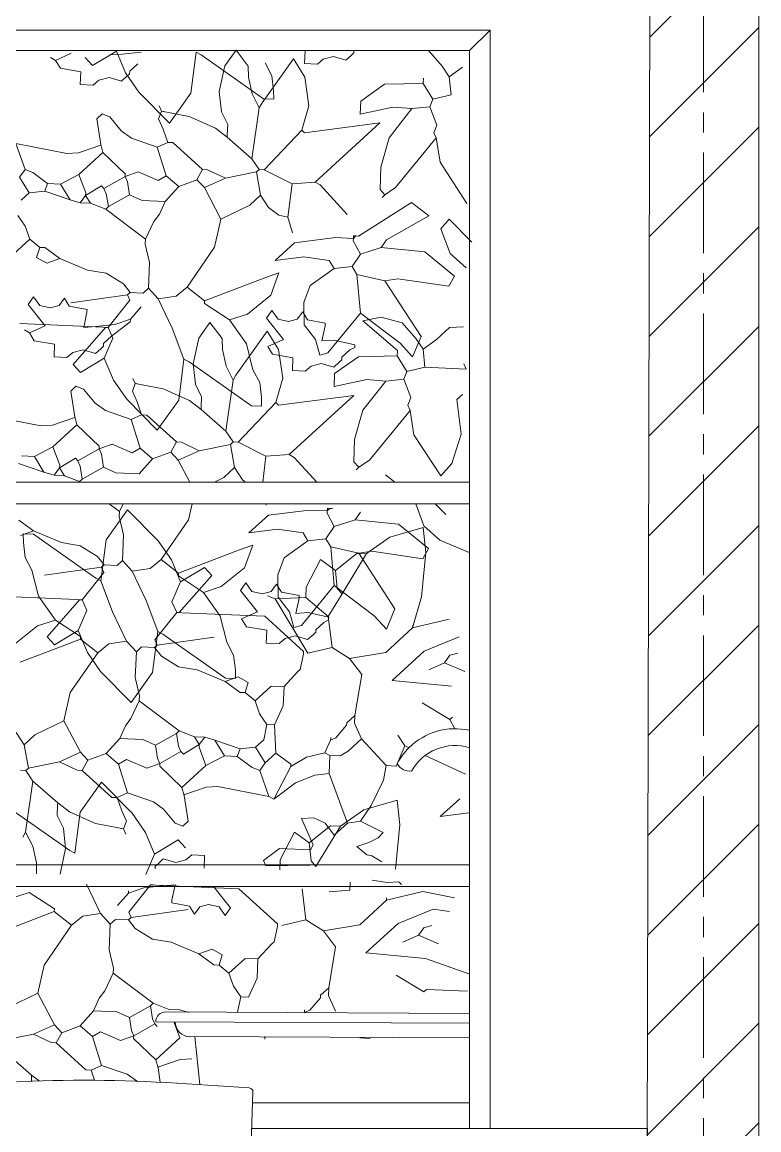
# Model space of a CAD drawing. Header units: centimetres. Extents: x 5667 to 17750, y 274 to 6203.
# Drawn here: x 5969.6 to 6061.1, y 5705.4 to 5843.1 of the extents above; entities that cross this region are included whole.
import ezdxf

# ---------------------------------------------------------------- set-up
doc = ezdxf.new("R2010")
doc.units = ezdxf.units.CM
doc.header["$MEASUREMENT"] = 0
doc.linetypes.add('CENTERX2', pattern=[4, 2.5, -0.5, 0.5, -0.5])
for name, color, linetype, lineweight in [('A-DOOR-FULL', 4, 'Continuous', 9), ('A-FURN', 8, 'Continuous', 9), ('A-WALL-FULL', 7, 'Continuous', 20), ('G-ANNO-DIM', 3, 'Continuous', 9), ('G-HEDGE', 104, 'Continuous', 9)]:
    doc.layers.add(name, color=color, linetype=linetype, lineweight=lineweight)

msp = doc.modelspace()

# ---------------------------------------------------------------- linework, layer by layer
at = {"layer": 'A-DOOR-FULL'}
for p, q in [((5827.72, 5842.1), (6027.72, 5842.1)), ((6025.17, 5839.55), (6027.72, 5842.1)), ((6027.72, 5842.1), (6027.72, 5705.57)), ((5914.38, 5839.55), (6025.17, 5839.55)), ((6025.17, 5839.55), (6025.17, 5705.57))]:
    msp.add_line(p, q, dxfattribs=at)
at = {"layer": 'A-FURN'}
for p, q in [((5948.24, 5785.91), (5993.63, 5785.91)), ((6025.17, 5785.91), (5993.63, 5785.91)), ((5948.95, 5783.2), (5993.63, 5783.2)), ((6025.17, 5783.2), (5993.63, 5783.2)), ((5948.56, 5738.36), (5993.63, 5738.36)), ((6025.17, 5738.36), (5993.63, 5738.36)), ((5948.95, 5735.64), (5993.63, 5735.64)), ((6025.17, 5735.64), (5993.63, 5735.64)), ((6025.17, 5719.87), (5987.4, 5720.05)), ((5986.18, 5718.83), (6025.17, 5718.65)), ((5990.43, 5716.99), (6025.17, 5716.82)), ((5991.64, 5711.03), (5991.04, 5716.99)), ((5997.79, 5696.52), (5998.26, 5710.11)), ((6047.26, 5705.57), (5998.1, 5705.57)), ((6047.26, 5705.57), (6047.26, 5703.57))]:
    msp.add_line(p, q, dxfattribs=at)
msp.add_lwpolyline([(5998.21, 5708.78), (6025.17, 5708.78)], dxfattribs=at)
for centre, radius, start, end in [((5987.4, 5718.83), 1.22, 89.7287, 179.7287), ((5990.44, 5718.81), 1.83, 179.7287, 269.7287), ((5997.76, 5710.11), 0.5, 0, 85.9164)]:
    msp.add_arc(centre, radius, start, end, dxfattribs=at)
msp.add_open_spline([(5956.72, 5710.61), (5963.57, 5711.09), (5977.26, 5712.05), (5990.95, 5711.09), (5997.79, 5710.61)], degree=3, dxfattribs=at)
at = {"layer": 'A-WALL-FULL'}
for p, q in [((6047.1, 5631.57), (6047.59, 5856.86)), ((6061.11, 5631.57), (6061.11, 5856.86))]:
    msp.add_line(p, q, dxfattribs=at)
at = {"layer": 'A-WALL-FULL', "color": 0, "linetype": 'Continuous'}
for p, q in [((6047.55, 5841.21), (6061.11, 5854.77)), ((6047.53, 5828.81), (6061.11, 5842.4)), ((6047.5, 5816.41), (6061.11, 5830.02)), ((6047.47, 5804.01), (6061.11, 5817.65)), ((6047.44, 5791.6), (6061.11, 5805.27)), ((6047.42, 5779.2), (6061.11, 5792.9)), ((6047.39, 5766.8), (6061.11, 5780.53)), ((6047.36, 5754.4), (6061.11, 5768.15)), ((6047.34, 5742), (6061.11, 5755.78)), ((6047.31, 5729.6), (6061.11, 5743.4)), ((6047.28, 5717.2), (6061.11, 5731.03)), ((6047.26, 5704.8), (6061.11, 5718.65)), ((6047.23, 5692.39), (6061.11, 5706.28))]:
    msp.add_line(p, q, dxfattribs=at)
at = {"layer": 'G-ANNO-DIM', "linetype": 'CENTERX2', "ltscale": 5}
msp.add_line((6054.24, 6126.86), (6054.24, 5563.29), dxfattribs=at)
at = {"layer": 'G-HEDGE'}
for p, q in [((5973.73, 5838.33), (5975.69, 5839.21)), ((5981.29, 5839.47), (5978.34, 5837.68)), ((5981.99, 5839.12), (5980.47, 5839)), ((5982.42, 5836.76), (5981.29, 5839.47)), ((5984.35, 5839.36), (5981.99, 5839.12)), ((5991.19, 5839.35), (5990.53, 5834.25)), ((5991.82, 5839.01), (5991.19, 5839.35)), ((5999.57, 5833.56), (5991.82, 5839.01)), ((5996.16, 5839.59), (5994.76, 5837.64)), ((5996.16, 5839.59), (5997.67, 5837.61)), ((6004.66, 5837.92), (6004.73, 5839.52)), ((6010.46, 5838.95), (6009.79, 5838.34)), ((6010.46, 5838.95), (6010.79, 5839.25)), ((6010.79, 5839.25), (6010.81, 5839.57)), ((6021.75, 5837.6), (6020.05, 5839.56)), ((5973.11, 5838.68), (5973.73, 5838.33)), ((5974.33, 5837.35), (5973.73, 5838.33)), ((5978.34, 5837.68), (5977.42, 5838.68)), ((5982.94, 5836.97), (5983.94, 5837.89)), ((5994.76, 5837.64), (5994.07, 5834.47)), ((5997.7, 5836.26), (5997.67, 5837.61)), ((5999.39, 5833.06), (6003.28, 5838.53)), ((5999.77, 5838.02), (6000.61, 5836.42)), ((6003.28, 5838.53), (6004.69, 5836.24)), ((6006.26, 5837.85), (6004.66, 5837.92)), ((6006.99, 5838.47), (6006.26, 5837.85)), ((6008.26, 5838.81), (6006.99, 5838.47)), ((6009.79, 5838.34), (6008.26, 5838.81)), ((6022.65, 5836.28), (6021.75, 5837.6)), ((6024.3, 5837.49), (6022.65, 5836.28)), ((5976.87, 5836.92), (5974.33, 5837.35)), ((5976.8, 5835.32), (5976.87, 5836.92)), ((5980.39, 5836.21), (5979.12, 5835.87)), ((5981.93, 5835.74), (5980.39, 5836.21)), ((5982.59, 5836.35), (5981.93, 5835.74)), ((5984.08, 5834.38), (5982.42, 5836.76)), ((5982.59, 5836.35), (5982.93, 5836.65)), ((5982.93, 5836.65), (5982.94, 5836.97)), ((5998.16, 5834.18), (5997.7, 5836.26)), ((6000.61, 5836.42), (6000.82, 5834.57)), ((6004.69, 5836.24), (6005.19, 5832.67)), ((6019.45, 5836.1), (6019.42, 5835.46)), ((6022.65, 5836.28), (6022.87, 5834.04)), ((5978.39, 5835.25), (5976.8, 5835.32)), ((5979.12, 5835.87), (5978.39, 5835.25)), ((6014.62, 5835.35), (6011.65, 5833.25)), ((6019.42, 5835.46), (6014.62, 5835.35)), ((6019.42, 5835.46), (6020.61, 5833.49)), ((5987.87, 5830.52), (5984.08, 5834.38)), ((5990.53, 5834.25), (5987.87, 5830.52)), ((5994.07, 5834.47), (5994.35, 5831.94)), ((5999.04, 5832.44), (5998.16, 5834.18)), ((6000.85, 5833.5), (5999.57, 5833.56)), ((6000.82, 5834.57), (6000.85, 5833.5)), ((6020.61, 5833.49), (6020.25, 5832.55)), ((6022.87, 5834.04), (6020.61, 5833.49)), ((5986.52, 5831.06), (5986.88, 5832.01)), ((5986.88, 5832.01), (5986.59, 5832.66)), ((5987.2, 5831.99), (5986.88, 5832.01)), ((5990.34, 5831.37), (5986.88, 5832.01)), ((5994.35, 5831.94), (5995.12, 5830.37)), ((5998.13, 5826.08), (5999.04, 5832.44)), ((5999.04, 5832.44), (5999.39, 5833.06)), ((6005.19, 5832.67), (6004.35, 5829.65)), ((6011.65, 5833.25), (6011.58, 5831.65)), ((6015.63, 5832.52), (6011.58, 5831.65)), ((6018.01, 5832.33), (6015.17, 5828.7)), ((6018.01, 5832.33), (6015.63, 5832.52)), ((6020.25, 5832.55), (6018.01, 5832.33)), ((6020.25, 5832.55), (6021.11, 5830.28)), ((5978.85, 5831.08), (5979.51, 5831.69)), ((5979.35, 5827.86), (5978.85, 5831.08)), ((5979.51, 5831.69), (5980.46, 5831.33)), ((5980.46, 5831.33), (5981.9, 5829.57)), ((5987.1, 5829.76), (5986.52, 5831.06)), ((5993.6, 5829.91), (5990.34, 5831.37)), ((5981.9, 5829.57), (5983.17, 5828.65)), ((5987.67, 5828.14), (5987.1, 5829.76)), ((5995.05, 5828.77), (5993.6, 5829.91)), ((5995.12, 5830.37), (5995.06, 5829.09)), ((5999.67, 5824.74), (6004.35, 5829.65)), ((6004.66, 5829.31), (6004.35, 5829.65)), ((6014.03, 5830.55), (6004.66, 5829.31)), ((6005.99, 5823.18), (6014.03, 5830.55)), ((6021.11, 5830.28), (6020.75, 5829.33)), ((6020.75, 5829.33), (6021.04, 5828.68)), ((5968.81, 5828), (5975.14, 5826.77)), ((5969.94, 5824.75), (5968.81, 5828)), ((5979.62, 5826.89), (5979.35, 5827.86)), ((5983.17, 5828.65), (5986.37, 5827.56)), ((5986.37, 5827.56), (5987.67, 5828.14)), ((5988.31, 5828.11), (5987.67, 5828.14)), ((5992, 5824.75), (5988.31, 5828.11)), ((5995.05, 5828.77), (5995.06, 5829.09)), ((5998.13, 5826.08), (5995.05, 5828.77)), ((6015.17, 5828.7), (6014.13, 5825.05)), ((6021.04, 5828.68), (6015.98, 5822.51)), ((6021.04, 5828.68), (6021.5, 5825.66)), ((5975.14, 5826.77), (5976.6, 5826.82)), ((5976.6, 5826.82), (5979.37, 5827.79)), ((5976.63, 5824.14), (5979.62, 5826.89)), ((5982.38, 5824.21), (5979.62, 5826.89)), ((5987.49, 5823.99), (5986.37, 5827.56)), ((5999.03, 5824.77), (5998.13, 5826.08)), ((6014.13, 5825.05), (6014.05, 5822.27)), ((6021.5, 5825.66), (6024.84, 5820.53)), ((5969.26, 5823.83), (5969.94, 5824.75)), ((5970.46, 5821.86), (5969.26, 5823.83)), ((5970.89, 5824.39), (5969.94, 5824.75)), ((5972.74, 5823.03), (5970.89, 5824.39)), ((5974.34, 5822.96), (5976.63, 5824.14)), ((5977.49, 5821.87), (5976.63, 5824.14)), ((5979.75, 5822.41), (5982.37, 5823.89)), ((5982.37, 5823.89), (5983.99, 5824.46)), ((5982.37, 5823.89), (5982.38, 5824.21)), ((5982.66, 5823.24), (5982.37, 5823.89)), ((5983.99, 5824.46), (5986.5, 5823.39)), ((5986.5, 5823.39), (5987.49, 5823.99)), ((5989.03, 5822.64), (5987.49, 5823.99)), ((5991.3, 5823.5), (5992, 5824.75)), ((5992.63, 5824.72), (5992, 5824.75)), ((5994.83, 5823.67), (5992.63, 5824.72)), ((5994.83, 5823.67), (5998.7, 5824.46)), ((5998.7, 5824.46), (5999.03, 5824.77)), ((5999.21, 5821.56), (5998.7, 5824.46)), ((5999.67, 5824.74), (5999.03, 5824.77)), ((6003.11, 5822.99), (5999.67, 5824.74)), ((5972.38, 5822.09), (5972.74, 5823.03)), ((5974.34, 5822.96), (5972.74, 5823.03)), ((5975.53, 5821), (5974.34, 5822.96)), ((5977.47, 5821.55), (5979.44, 5822.74)), ((5979.44, 5822.74), (5979.75, 5822.41)), ((5980.04, 5821.76), (5979.75, 5822.41)), ((5982.91, 5821.63), (5982.66, 5823.24)), ((5987.35, 5820.8), (5989.03, 5822.64)), ((5989.03, 5822.64), (5991.3, 5823.5)), ((5992.22, 5822.51), (5991.3, 5823.5)), ((5992.22, 5822.51), (5994.83, 5823.67)), ((5994.28, 5818.58), (5992.22, 5822.51)), ((6002.61, 5818.86), (6003.11, 5822.99)), ((6003.11, 5822.99), (6005.99, 5823.18)), ((6006.62, 5822.84), (6005.99, 5823.18)), ((6009.97, 5819.17), (6006.62, 5822.84)), ((6015.98, 5822.51), (6014.66, 5821.61)), ((5969.46, 5820.94), (5970.46, 5821.86)), ((5970.46, 5821.86), (5972.38, 5822.09)), ((5975.53, 5821), (5972.38, 5822.09)), ((5976.79, 5820.62), (5975.53, 5821)), ((5976.79, 5820.62), (5977.47, 5821.55)), ((5977.47, 5821.55), (5977.49, 5821.87)), ((5978.07, 5820.57), (5977.47, 5821.55)), ((5980.29, 5820.15), (5980.04, 5821.76)), ((5980.29, 5820.15), (5982.91, 5821.63)), ((5984.48, 5820.93), (5982.91, 5821.63)), ((5987.35, 5820.8), (5984.48, 5820.93)), ((5997.88, 5820.34), (5999.21, 5821.56)), ((5999.21, 5821.56), (6000.2, 5820.06)), ((6014.05, 5822.27), (6014.66, 5821.61)), ((6014.66, 5821.61), (6014.33, 5821.3)), ((5978.07, 5820.57), (5976.79, 5820.62)), ((5979.96, 5819.84), (5978.07, 5820.57)), ((5979.96, 5819.84), (5980.29, 5820.15)), ((5984.91, 5816.11), (5979.96, 5819.84)), ((5986.64, 5819.23), (5987.35, 5820.8)), ((5994.28, 5818.58), (5997.88, 5820.34)), ((6000.2, 5820.06), (6001.48, 5819.08)), ((6017.95, 5820.68), (6011.38, 5816.49)), ((6017.95, 5820.68), (6020.12, 5818.99)), ((5969.96, 5817.72), (5969.05, 5819.04)), ((5984.91, 5816.11), (5985.96, 5818.3)), ((5985.96, 5818.3), (5986.64, 5819.23)), ((5993.49, 5815.1), (5994.28, 5818.58)), ((6001.48, 5819.08), (6002.61, 5818.86)), ((6003.16, 5816.91), (6002.61, 5818.86)), ((6020.12, 5818.99), (6014.87, 5816.02)), ((6022.63, 5818.61), (6021.61, 5817.38)), ((6025.45, 5815.73), (6022.63, 5818.61)), ((5970.52, 5816.1), (5969.96, 5817.72)), ((6021.61, 5817.38), (6022.75, 5814.31)), ((5968.53, 5814.27), (5970.52, 5816.1)), ((5971.76, 5815.09), (5970.52, 5816.1)), ((5984.88, 5815.47), (5984.91, 5816.11)), ((5985.42, 5813.21), (5984.88, 5815.47)), ((6001, 5813.45), (6003.44, 5815.65)), ((6003.44, 5815.65), (6008.5, 5816.3)), ((6010.73, 5816.2), (6008.5, 5816.3)), ((6010.73, 5816.2), (6010.71, 5815.88)), ((6010.71, 5815.88), (6011.6, 5814.25)), ((6010.74, 5816.52), (6010.73, 5816.2)), ((6011.06, 5816.51), (6010.73, 5816.2)), ((6010.74, 5816.52), (6011.06, 5816.51)), ((6011.06, 5816.51), (6011.38, 5816.49)), ((6014.87, 5816.02), (6014.2, 5815.09)), ((5971.38, 5813.83), (5971.76, 5815.09)), ((5972.4, 5815.06), (5971.76, 5815.09)), ((5974.26, 5813.7), (5972.4, 5815.06)), ((5990.08, 5810.13), (5993.49, 5815.1)), ((6011.6, 5814.25), (6010.58, 5812.69)), ((6014.2, 5815.09), (6011.6, 5814.25)), ((6014.2, 5815.09), (6019.6, 5814.54)), ((6019.6, 5814.54), (6023.31, 5811.5)), ((6022.75, 5814.31), (6024.73, 5812.54)), ((5972.63, 5813.13), (5971.38, 5813.83)), ((5974.26, 5813.7), (5972.63, 5813.13)), ((5977.71, 5812.27), (5974.26, 5813.7)), ((5985.28, 5810.02), (5985.42, 5813.21)), ((6004.56, 5813.91), (6001, 5813.45)), ((6004.56, 5813.91), (6007.73, 5813.46)), ((6007.73, 5813.46), (6008.33, 5812.47)), ((6010.58, 5812.69), (6008.33, 5812.47)), ((6010.58, 5812.69), (6011.17, 5811.71)), ((5977.71, 5812.27), (5980.03, 5811.86)), ((5980.03, 5811.86), (5982.17, 5810.54)), ((5992.24, 5808.44), (5999.72, 5811.31)), ((5999.72, 5811.31), (6001.48, 5811.93)), ((6001.48, 5811.93), (6000.46, 5809.13)), ((6008.33, 5812.47), (6005.36, 5810.36)), ((6011.17, 5811.71), (6014.65, 5810.92)), ((6011.17, 5811.71), (6011.6, 5806.9)), ((6023.31, 5811.5), (6022.61, 5810.25)), ((5982.17, 5810.54), (5983.02, 5809.48)), ((5984.62, 5809.41), (5985.28, 5810.02)), ((5986.5, 5808.69), (5985.28, 5810.02)), ((5990.08, 5810.13), (5988.71, 5809.03)), ((5992.24, 5808.44), (5990.08, 5810.13)), ((6005.36, 5810.36), (6004.58, 5808.22)), ((6016.26, 5811.17), (6014.65, 5810.92)), ((6014.65, 5810.92), (6019.15, 5804.01)), ((6022.61, 5810.25), (6016.26, 5811.17)), ((5970.32, 5808), (5971, 5808.93)), ((5971.77, 5807.85), (5971, 5808.93)), ((5974.83, 5808.76), (5974.17, 5807.86)), ((5975.43, 5807.78), (5974.83, 5808.76)), ((5982.69, 5809.18), (5975.61, 5808.21)), ((5982.69, 5809.18), (5983.02, 5809.48)), ((5982.98, 5808.53), (5982.69, 5809.18)), ((5983.02, 5809.48), (5984.62, 5809.41)), ((5988.71, 5809.03), (5986.5, 5808.69)), ((5986.5, 5808.69), (5988.24, 5805.05)), ((6000.46, 5809.13), (5997.57, 5806.79)), ((5972.45, 5805.35), (5970.32, 5808)), ((5973.06, 5807.57), (5971.77, 5807.85)), ((5974.17, 5807.86), (5973.06, 5807.57)), ((5977.65, 5807.36), (5975.43, 5807.78)), ((5977.63, 5807.04), (5977.65, 5807.36)), ((5980.27, 5805.13), (5982.98, 5808.53)), ((5983.03, 5806.17), (5984.37, 5807.71)), ((5992.23, 5808.12), (5992.24, 5808.44)), ((5995.34, 5806.07), (5992.23, 5808.12)), ((5999.93, 5806.3), (6000.61, 5807.23)), ((6001.37, 5806.16), (6000.61, 5807.23)), ((6004.58, 5808.22), (6004.61, 5805.46)), ((5977.23, 5805.14), (5977.63, 5807.04)), ((5980.7, 5804.03), (5983.01, 5805.85)), ((5983.03, 5806.17), (5981.11, 5805.5)), ((5983.01, 5805.85), (5983.03, 5806.17)), ((5997.57, 5806.79), (5995.34, 5806.07)), ((5997.44, 5803.1), (5995.34, 5806.07)), ((6002.05, 5803.65), (5999.93, 5806.3)), ((6002.67, 5805.87), (6001.37, 5806.16)), ((6003.77, 5806.17), (6002.67, 5805.87)), ((6004.44, 5807.07), (6003.77, 5806.17)), ((6005.03, 5806.08), (6004.44, 5807.07)), ((6007.25, 5805.67), (6005.03, 5806.08)), ((6011.6, 5806.9), (6007.55, 5801.96)), ((6011.6, 5806.9), (6016.55, 5803.16)), ((6014.2, 5806.43), (6011.89, 5805.95)), ((6011.89, 5805.95), (6016.21, 5802.25)), ((6016.81, 5805.7), (6014.2, 5806.43)), ((5969.3, 5805.61), (5979.64, 5805.16)), ((5969.87, 5804.82), (5970.49, 5804.48)), ((5970.49, 5804.48), (5972.45, 5805.35)), ((5971.09, 5803.49), (5970.49, 5804.48)), ((5975.92, 5800.52), (5979.95, 5805.14)), ((5978.75, 5805.26), (5977.23, 5805.14)), ((5981.11, 5805.5), (5978.75, 5805.26)), ((5979.95, 5805.14), (5979.64, 5805.16)), ((5980.27, 5805.13), (5979.95, 5805.14)), ((5980.86, 5803.82), (5980.27, 5805.13)), ((5988.24, 5805.05), (5989.69, 5801.2)), ((5992.92, 5805.74), (5991.52, 5803.79)), ((5992.92, 5805.74), (5994.43, 5803.75)), ((5996.15, 5799.2), (6000.04, 5804.68)), ((6000.04, 5804.68), (6001.45, 5802.38)), ((6004.61, 5805.46), (6006.02, 5803.62)), ((6006.83, 5803.45), (6007.24, 5805.35)), ((6007.24, 5805.35), (6007.25, 5805.67)), ((6018.51, 5803.74), (6016.81, 5805.7)), ((6022.66, 5805.14), (6021.06, 5803.63)), ((6024.42, 5805.22), (6022.66, 5805.14)), ((5973.62, 5803.06), (5971.09, 5803.49)), ((5973.55, 5801.47), (5973.62, 5803.06)), ((5979.69, 5802.8), (5979.7, 5803.12)), ((5979.7, 5803.12), (5980.7, 5804.03)), ((5979.79, 5801.31), (5980.86, 5803.82)), ((5991.52, 5803.79), (5990.83, 5800.61)), ((5994.46, 5802.4), (5994.43, 5803.75)), ((5998.26, 5799.87), (5997.44, 5803.1)), ((6000.09, 5802.78), (6002.05, 5803.65)), ((6006.02, 5803.62), (6006.58, 5801.68)), ((6008.35, 5803.56), (6006.83, 5803.45)), ((6009.62, 5803.26), (6008.35, 5803.56)), ((6010.92, 5802.97), (6009.62, 5803.26)), ((6016.55, 5803.16), (6018.08, 5801.5)), ((6019.15, 5804.01), (6018.08, 5801.5)), ((6019.41, 5802.43), (6018.51, 5803.74)), ((6021.06, 5803.63), (6019.41, 5802.43)), ((5975.88, 5802.01), (5975.15, 5801.4)), ((5977.15, 5802.36), (5975.88, 5802.01)), ((5978.69, 5801.88), (5977.15, 5802.36)), ((5979.35, 5802.49), (5978.69, 5801.88)), ((5979.35, 5802.49), (5979.69, 5802.8)), ((5994.92, 5800.32), (5994.46, 5802.4)), ((6000.69, 5801.8), (6000.09, 5802.78)), ((6003.23, 5801.37), (6000.69, 5801.8)), ((6001.45, 5802.38), (6001.95, 5798.81)), ((6007.55, 5801.96), (6006.58, 5801.68)), ((6009.3, 5801.42), (6010.3, 5802.34)), ((6010.3, 5802.34), (6010.9, 5802.65)), ((6010.9, 5802.65), (6010.92, 5802.97)), ((6016.21, 5802.25), (6016.18, 5801.61)), ((6019.41, 5802.43), (6019.63, 5800.18)), ((5975.15, 5801.4), (5973.55, 5801.47)), ((5976.83, 5799.52), (5975.92, 5800.52)), ((5979.79, 5801.31), (5976.83, 5799.52)), ((5980.92, 5798.6), (5979.79, 5801.31)), ((5989.69, 5801.2), (5989.03, 5796.1)), ((5990.32, 5800.85), (5989.69, 5801.2)), ((5998.07, 5795.4), (5990.32, 5800.85)), ((5990.83, 5800.61), (5991.11, 5798.09)), ((5995.8, 5798.58), (5994.92, 5800.32)), ((6003.16, 5799.77), (6003.23, 5801.37)), ((6005.48, 5800.31), (6004.75, 5799.7)), ((6006.75, 5800.66), (6005.48, 5800.31)), ((6008.29, 5800.19), (6006.75, 5800.66)), ((6008.96, 5800.8), (6008.29, 5800.19)), ((6011.38, 5801.5), (6008.41, 5799.39)), ((6008.96, 5800.8), (6009.29, 5801.1)), ((6009.29, 5801.1), (6009.3, 5801.42)), ((6016.18, 5801.61), (6011.38, 5801.5)), ((6016.18, 5801.61), (6017.37, 5799.64)), ((6024.45, 5800.61), (6024.74, 5799.96)), ((5995.8, 5798.58), (5996.15, 5799.2)), ((5998.26, 5799.87), (5999.1, 5798.27)), ((6004.75, 5799.7), (6003.16, 5799.77)), ((6008.41, 5799.39), (6008.34, 5797.8)), ((6017.37, 5799.64), (6017.01, 5798.7)), ((6019.63, 5800.18), (6017.37, 5799.64)), ((6019.63, 5800.18), (6024.74, 5799.96)), ((5975.61, 5797.22), (5976.27, 5797.83)), ((5976.27, 5797.83), (5977.22, 5797.47)), ((5982.57, 5796.22), (5980.92, 5798.6)), ((5983.28, 5797.21), (5983.64, 5798.15)), ((5983.64, 5798.15), (5983.35, 5798.8)), ((5983.96, 5798.14), (5983.64, 5798.15)), ((5987.09, 5797.52), (5983.64, 5798.15)), ((5990.36, 5796.06), (5987.09, 5797.52)), ((5991.11, 5798.09), (5991.88, 5796.51)), ((5994.89, 5792.23), (5995.8, 5798.58)), ((5999.1, 5798.27), (5999.31, 5796.42)), ((6001.95, 5798.81), (6001.11, 5795.79)), ((6012.39, 5798.67), (6008.34, 5797.8)), ((6014.76, 5798.47), (6011.93, 5794.84)), ((6014.76, 5798.47), (6012.39, 5798.67)), ((6017.01, 5798.7), (6014.76, 5798.47)), ((6017.01, 5798.7), (6017.87, 5796.42)), ((5976.11, 5794.01), (5975.61, 5797.22)), ((5977.22, 5797.47), (5978.66, 5795.71)), ((5986.37, 5792.37), (5982.57, 5796.22)), ((5983.86, 5795.9), (5983.28, 5797.21)), ((5991.88, 5796.51), (5991.82, 5795.24)), ((5999.31, 5796.42), (5999.34, 5795.35)), ((6010.79, 5796.69), (6001.42, 5795.46)), ((6002.75, 5789.33), (6010.79, 5796.69)), ((6017.87, 5796.42), (6017.51, 5795.48)), ((6024.28, 5796.78), (6023.61, 5796.17)), ((6024.13, 5791.85), (6023.61, 5796.17)), ((5978.66, 5795.71), (5979.93, 5794.8)), ((5979.93, 5794.8), (5983.12, 5793.7)), ((5984.43, 5794.28), (5983.86, 5795.9)), ((5989.03, 5796.1), (5986.37, 5792.37)), ((5991.81, 5794.92), (5990.36, 5796.06)), ((5991.81, 5794.92), (5991.82, 5795.24)), ((5994.89, 5792.23), (5991.81, 5794.92)), ((5996.43, 5790.88), (6001.11, 5795.79)), ((5999.34, 5795.35), (5998.07, 5795.4)), ((6001.42, 5795.46), (6001.11, 5795.79)), ((6011.93, 5794.84), (6010.89, 5791.2)), ((6017.8, 5794.83), (6012.74, 5788.65)), ((6017.51, 5795.48), (6017.8, 5794.83)), ((6017.8, 5794.83), (6018.26, 5791.8)), ((5965.56, 5794.14), (5971.9, 5792.91)), ((5973.36, 5792.97), (5976.13, 5793.93)), ((5976.38, 5793.03), (5976.11, 5794.01)), ((5983.12, 5793.7), (5984.43, 5794.28)), ((5984.25, 5790.13), (5983.12, 5793.7)), ((5985.07, 5794.25), (5984.43, 5794.28)), ((5988.76, 5790.9), (5985.07, 5794.25)), ((5971.9, 5792.91), (5973.36, 5792.97)), ((5973.39, 5790.29), (5976.38, 5793.03)), ((5979.14, 5790.36), (5976.38, 5793.03)), ((5995.79, 5790.91), (5994.89, 5792.23)), ((5988.06, 5789.65), (5988.76, 5790.9)), ((5989.39, 5790.87), (5988.76, 5790.9)), ((5991.58, 5789.81), (5989.39, 5790.87)), ((5995.45, 5790.6), (5995.79, 5790.91)), ((5996.43, 5790.88), (5995.79, 5790.91)), ((5999.86, 5789.13), (5996.43, 5790.88)), ((6010.89, 5791.2), (6010.81, 5788.42)), ((6018.26, 5791.8), (6021.6, 5786.67)), ((6022.95, 5788.21), (6024.13, 5791.85)), ((5971.1, 5789.11), (5973.39, 5790.29)), ((5974.25, 5788.01), (5973.39, 5790.29)), ((5976.51, 5788.55), (5979.13, 5790.04)), ((5979.13, 5790.04), (5980.75, 5790.61)), ((5979.13, 5790.04), (5979.14, 5790.36)), ((5979.42, 5789.39), (5979.13, 5790.04)), ((5979.67, 5787.78), (5979.42, 5789.39)), ((5980.75, 5790.61), (5983.26, 5789.54)), ((5983.26, 5789.54), (5984.25, 5790.13)), ((5985.79, 5788.79), (5984.25, 5790.13)), ((5985.79, 5788.79), (5988.06, 5789.65)), ((5988.98, 5788.65), (5988.06, 5789.65)), ((5988.98, 5788.65), (5991.58, 5789.81)), ((5991.58, 5789.81), (5995.45, 5790.6)), ((5995.97, 5787.71), (5995.45, 5790.6)), ((5999.86, 5789.13), (6002.75, 5789.33)), ((6003.37, 5788.98), (6002.75, 5789.33)), ((5972.29, 5787.14), (5969.14, 5788.24)), ((5971.1, 5789.11), (5969.5, 5789.18)), ((5972.29, 5787.14), (5971.1, 5789.11)), ((5974.23, 5787.69), (5976.2, 5788.89)), ((5974.23, 5787.69), (5974.25, 5788.01)), ((5976.2, 5788.89), (5976.51, 5788.55)), ((5976.8, 5787.9), (5976.51, 5788.55)), ((5977.05, 5786.29), (5976.8, 5787.9)), ((5984.11, 5786.94), (5985.79, 5788.79)), ((5990.42, 5785.91), (5988.98, 5788.65)), ((5999.48, 5785.91), (5999.86, 5789.13)), ((6006.19, 5785.91), (6003.37, 5788.98)), ((6010.81, 5788.42), (6011.42, 5787.75)), ((6012.74, 5788.65), (6011.42, 5787.75)), ((6021.6, 5786.67), (6022.95, 5788.21)), ((5973.55, 5786.77), (5972.29, 5787.14)), ((5973.55, 5786.77), (5974.23, 5787.69)), ((5974.83, 5786.71), (5973.55, 5786.77)), ((5974.83, 5786.71), (5974.23, 5787.69)), ((5976.72, 5785.99), (5974.83, 5786.71)), ((5977.05, 5786.29), (5979.67, 5787.78)), ((5981.24, 5787.07), (5979.67, 5787.78)), ((5984.11, 5786.94), (5981.24, 5787.07)), ((5994.64, 5786.49), (5995.97, 5787.71)), ((5995.97, 5787.71), (5996.96, 5786.2)), ((6011.42, 5787.75), (6011.09, 5787.45)), ((6014.71, 5786.83), (6015.88, 5785.91)), ((5976.72, 5785.99), (5977.05, 5786.29)), ((5976.81, 5785.91), (5976.72, 5785.99)), ((5993.47, 5785.91), (5994.64, 5786.49)), ((5996.96, 5786.2), (5997.33, 5785.91)), ((5980.02, 5778.74), (5982.68, 5782.47)), ((5981.67, 5782.26), (5980.41, 5783.2)), ((5981.67, 5782.26), (5982.12, 5783.2)), ((5982.68, 5782.47), (5986.48, 5778.61)), ((5990.25, 5781.24), (5990.7, 5783.2)), ((5999.92, 5783.06), (5999.88, 5783.2)), ((6000.2, 5781.8), (6005.25, 5782.44)), ((6007.49, 5782.35), (6005.25, 5782.44)), ((6007.5, 5782.67), (6007.49, 5782.35)), ((6007.82, 5782.65), (6007.49, 5782.35)), ((6007.5, 5782.67), (6007.82, 5782.65)), ((6007.82, 5782.65), (6008.14, 5782.64)), ((6018.49, 5783.2), (6019.51, 5780.46)), ((6022.21, 5781.88), (6020.91, 5783.2)), ((5971.01, 5779.84), (5969.16, 5781.2)), ((5981.64, 5781.62), (5981.67, 5782.26)), ((5982.18, 5779.36), (5981.64, 5781.62)), ((5986.84, 5776.28), (5990.25, 5781.24)), ((5997.76, 5779.6), (6000.2, 5781.8)), ((6007.49, 5782.35), (6007.47, 5782.03)), ((6007.47, 5782.03), (6008.36, 5780.39)), ((6010.95, 5781.24), (6008.36, 5780.39)), ((6011.63, 5782.17), (6010.95, 5781.24)), ((6010.95, 5781.24), (6016.36, 5780.68)), ((5971.01, 5779.84), (5969.39, 5779.28)), ((5974.47, 5778.41), (5971.01, 5779.84)), ((6001.31, 5780.06), (5997.76, 5779.6)), ((6001.31, 5780.06), (6004.49, 5779.6)), ((6008.36, 5780.39), (6007.33, 5778.84)), ((6015.26, 5779.05), (6019.42, 5780.25)), ((6016.36, 5780.68), (6020.07, 5777.64)), ((6019.42, 5780.25), (6019.73, 5777.16)), ((6019.51, 5780.46), (6021.48, 5778.68)), ((5969.71, 5779.49), (5970.98, 5779.43)), ((5969.74, 5778.42), (5969.71, 5779.49)), ((5969.95, 5776.56), (5969.74, 5778.42)), ((5970.98, 5779.43), (5978.74, 5773.98)), ((5974.47, 5778.41), (5976.79, 5778.01)), ((5979.36, 5773.63), (5980.02, 5778.74)), ((5982.04, 5776.17), (5982.18, 5779.36)), ((5986.48, 5778.61), (5988.13, 5776.23)), ((6005.09, 5778.62), (6002.12, 5776.51)), ((6004.49, 5779.6), (6005.09, 5778.62)), ((6007.33, 5778.84), (6005.09, 5778.62)), ((6007.33, 5778.84), (6007.93, 5777.85)), ((6012.38, 5777.02), (6015.26, 5779.05)), ((6021.48, 5778.68), (6025.13, 5777.16)), ((5976.79, 5778.01), (5978.93, 5776.68)), ((5989, 5774.59), (5996.48, 5777.46)), ((5996.48, 5777.46), (5998.24, 5778.07)), ((5998.24, 5778.07), (5997.22, 5775.27)), ((6007.93, 5777.85), (6011.41, 5777.06)), ((6007.93, 5777.85), (6008.36, 5773.04)), ((6008.5, 5774.92), (6011.15, 5777.04)), ((6009.33, 5772.01), (6012.38, 5777.02)), ((6011.15, 5777.04), (6012.43, 5776.99)), ((6013.02, 5777.31), (6011.41, 5777.06)), ((6011.41, 5777.06), (6015.9, 5770.15)), ((6019.37, 5776.39), (6013.02, 5777.31)), ((6019.73, 5777.16), (6019.2, 5771.65)), ((6020.07, 5777.64), (6019.37, 5776.39)), ((5970.79, 5774.97), (5969.95, 5776.56)), ((5978.93, 5776.68), (5979.78, 5775.63)), ((5979.45, 5775.32), (5979.78, 5775.63)), ((5979.78, 5775.63), (5981.37, 5775.56)), ((5981.37, 5775.56), (5982.04, 5776.17)), ((5983.26, 5774.84), (5982.04, 5776.17)), ((5986.84, 5776.28), (5985.47, 5775.17)), ((5989, 5774.59), (5986.84, 5776.28)), ((5988.13, 5776.23), (5989.26, 5773.52)), ((6002.12, 5776.51), (6001.34, 5774.37)), ((6006.64, 5776.28), (6004.89, 5772.84)), ((6008.5, 5774.92), (6006.64, 5776.28)), ((5970.79, 5774.97), (5971.61, 5771.73)), ((5979.45, 5775.32), (5972.37, 5774.35)), ((5977.03, 5771.27), (5979.74, 5774.67)), ((5979.74, 5774.67), (5979.45, 5775.32)), ((5985.47, 5775.17), (5983.26, 5774.84)), ((5983.26, 5774.84), (5985, 5771.19)), ((5988.99, 5774.27), (5989, 5774.59)), ((5992.1, 5772.21), (5988.99, 5774.27)), ((5993.13, 5774.31), (5989.1, 5769.69)), ((5989.26, 5773.52), (5992.22, 5775.31)), ((5992.22, 5775.31), (5993.13, 5774.31)), ((5997.22, 5775.27), (5994.32, 5772.94)), ((6001.34, 5774.37), (6001.37, 5771.6)), ((6008.5, 5774.92), (6008.72, 5772.67)), ((5978.74, 5773.98), (5979.36, 5773.63)), ((5980.81, 5769.79), (5979.36, 5773.63)), ((5989.26, 5773.52), (5988.19, 5771.01)), ((5994.32, 5772.94), (5992.1, 5772.21)), ((5996.69, 5772.45), (5997.37, 5773.38)), ((5998.13, 5772.3), (5997.37, 5773.38)), ((6001.19, 5773.21), (6000.53, 5772.31)), ((6001.79, 5772.23), (6001.19, 5773.21)), ((6008.36, 5773.04), (6004.31, 5768.1)), ((6004.89, 5772.84), (6004.84, 5771.56)), ((6008.36, 5773.04), (6013.31, 5769.31)), ((5966.06, 5771.75), (5976.39, 5771.3)), ((5971.61, 5771.73), (5973.71, 5768.76)), ((5994.2, 5769.25), (5992.1, 5772.21)), ((5998.81, 5769.8), (5996.69, 5772.45)), ((5999.43, 5772.01), (5998.13, 5772.3)), ((6000.53, 5772.31), (5999.43, 5772.01)), ((6001, 5771.41), (6000.05, 5771.77)), ((6004.84, 5771.56), (6001, 5771.41)), ((6001, 5771.41), (6005.08, 5764.67)), ((6001.37, 5771.6), (6002.78, 5769.77)), ((6004.01, 5771.81), (6001.79, 5772.23)), ((6003.59, 5769.59), (6004, 5771.49)), ((6004, 5771.49), (6004.01, 5771.81)), ((6004.84, 5771.56), (6007.61, 5769.2)), ((6009.33, 5772.01), (6007.61, 5769.2)), ((6008.72, 5772.67), (6009.33, 5772.01)), ((6019.2, 5771.65), (6018.1, 5767.79)), ((5972.68, 5766.67), (5976.71, 5771.29)), ((5976.71, 5771.29), (5976.39, 5771.3)), ((5977.03, 5771.27), (5976.71, 5771.29)), ((5977.61, 5769.97), (5977.03, 5771.27)), ((5985, 5771.19), (5986.45, 5767.35)), ((5988.19, 5771.01), (5988.78, 5769.71)), ((6015.9, 5770.15), (6014.84, 5767.64)), ((5971.48, 5768.04), (5973.71, 5768.76)), ((5973.71, 5768.76), (5976.82, 5766.71)), ((5976.55, 5767.46), (5977.61, 5769.97)), ((5982.55, 5766.14), (5980.81, 5769.79)), ((5988.78, 5769.71), (5986.07, 5766.31)), ((5988.78, 5769.71), (5989.1, 5769.69)), ((5989.1, 5769.69), (5989.41, 5769.68)), ((5999.75, 5769.23), (5989.41, 5769.68)), ((5995.02, 5766.01), (5994.2, 5769.25)), ((5996.85, 5768.92), (5998.81, 5769.8)), ((5997.45, 5767.94), (5996.85, 5768.92)), ((6004.55, 5764.86), (5999.75, 5769.23)), ((6002.78, 5769.77), (6003.34, 5767.82)), ((6005.11, 5769.71), (6003.59, 5769.59)), ((6006.38, 5769.4), (6005.11, 5769.71)), ((6007.68, 5769.12), (6006.38, 5769.4)), ((6007.06, 5768.48), (6007.66, 5768.8)), ((6007.61, 5769.2), (6008.08, 5765.35)), ((6007.66, 5768.8), (6007.68, 5769.12)), ((6013.31, 5769.31), (6014.84, 5767.64)), ((6022.62, 5768.87), (6018.1, 5767.79)), ((5968.59, 5765.71), (5971.48, 5768.04)), ((5976.55, 5767.46), (5973.59, 5765.67)), ((5977.68, 5764.75), (5976.55, 5767.46)), ((5986.45, 5767.35), (5985.79, 5762.24)), ((5987.07, 5767), (5986.45, 5767.35)), ((5999.99, 5767.51), (5997.45, 5767.94)), ((5999.92, 5765.91), (5999.99, 5767.51)), ((6004.31, 5768.1), (6003.34, 5767.82)), ((6005.72, 5766.94), (6006.05, 5767.25)), ((6006.05, 5767.25), (6006.06, 5767.56)), ((6006.06, 5767.56), (6007.06, 5768.48)), ((6018.1, 5767.79), (6014.77, 5764.74)), ((6018.1, 5767.79), (6018.11, 5768.11)), ((5976.81, 5766.39), (5969.33, 5763.52)), ((5973.59, 5765.67), (5972.68, 5766.67)), ((5976.82, 5766.71), (5976.81, 5766.39)), ((5976.81, 5766.39), (5978.97, 5764.7)), ((5980.34, 5765.81), (5982.55, 5766.14)), ((5982.55, 5766.14), (5983.77, 5764.81)), ((5986.07, 5766.31), (5986.36, 5765.66)), ((5986.36, 5765.66), (5993.44, 5766.63)), ((5994.83, 5761.55), (5987.07, 5767)), ((5995.02, 5766.01), (5995.86, 5764.41)), ((6001.51, 5765.85), (5999.92, 5765.91)), ((6002.24, 5766.46), (6001.51, 5765.85)), ((6003.51, 5766.8), (6002.24, 5766.46)), ((6005.05, 5766.33), (6003.51, 5766.8)), ((6005.72, 5766.94), (6005.05, 5766.33)), ((6019.54, 5764.91), (6023.9, 5766.69)), ((5978.97, 5764.7), (5975.56, 5759.74)), ((5979.33, 5762.37), (5977.68, 5764.75)), ((5978.97, 5764.7), (5980.34, 5765.81)), ((5983.77, 5764.81), (5983.63, 5761.62)), ((5984.43, 5765.42), (5983.77, 5764.81)), ((5986.03, 5765.35), (5984.43, 5765.42)), ((5986.36, 5765.66), (5986.03, 5765.35)), ((5986.88, 5764.29), (5986.03, 5765.35)), ((6004.53, 5764.54), (6004.13, 5762.64)), ((6004.53, 5764.54), (6004.55, 5764.86)), ((6008.08, 5765.35), (6005.08, 5764.67)), ((6010.26, 5763.98), (6008.08, 5765.35)), ((6014.77, 5764.74), (6010.26, 5763.98)), ((6015.54, 5761.27), (6019.54, 5764.91)), ((6023.71, 5764.67), (6022.74, 5764.39)), ((5989.02, 5762.97), (5986.88, 5764.29)), ((5995.86, 5764.41), (5996.07, 5762.56)), ((6010.26, 5763.98), (6011.77, 5761.99)), ((6022.06, 5763.46), (6020.11, 5762.59)), ((6022.74, 5764.39), (6022.06, 5763.46)), ((6022.06, 5763.46), (6024.57, 5762.39)), ((5983.13, 5758.51), (5979.33, 5762.37)), ((5985.79, 5762.24), (5983.13, 5758.51)), ((5991.34, 5762.56), (5989.02, 5762.97)), ((5991.34, 5762.56), (5994.79, 5761.13)), ((5996.07, 5762.56), (5996.1, 5761.49)), ((6003.8, 5762.34), (6002.12, 5760.49)), ((6004.13, 5762.64), (6003.8, 5762.34)), ((6010.91, 5756.92), (6011.77, 5761.99)), ((5983.63, 5761.62), (5984.17, 5759.36)), ((5994.79, 5761.13), (5996.42, 5761.7)), ((5994.79, 5761.13), (5996.65, 5759.77)), ((5996.1, 5761.49), (5994.83, 5761.55)), ((5996.42, 5761.7), (5997.67, 5761.01)), ((5997.67, 5761.01), (5997.29, 5759.75)), ((6000.52, 5760.56), (5998.53, 5758.73)), ((6002.12, 5760.49), (6000.52, 5760.56)), ((6002.12, 5760.49), (6002.02, 5758.1)), ((6022.92, 5760.54), (6015.54, 5761.27)), ((5975.56, 5759.74), (5974.77, 5756.25)), ((5984.17, 5759.36), (5984.14, 5758.72)), ((5996.65, 5759.77), (5997.29, 5759.75)), ((5997.29, 5759.75), (5998.53, 5758.73)), ((5984.14, 5758.72), (5983.09, 5756.53)), ((5984.14, 5758.72), (5989.09, 5754.99)), ((5998.53, 5758.73), (5999.09, 5757.11)), ((6002.02, 5758.1), (6000.95, 5755.75)), ((6022.72, 5756.4), (6019.29, 5758.47)), ((5974.77, 5756.25), (5971.17, 5754.49)), ((5974.77, 5756.25), (5976.83, 5752.33)), ((5983.09, 5756.53), (5982.41, 5755.6)), ((5999.09, 5757.11), (6000, 5755.79)), ((6010.91, 5756.92), (6009.91, 5756)), ((6010.91, 5756.92), (6010.87, 5755.96)), ((6022.72, 5756.4), (6023.05, 5756.71)), ((6022.72, 5756.4), (6023.34, 5755.25)), ((5982.41, 5755.6), (5981.7, 5754.03)), ((5989.09, 5754.99), (5988.76, 5754.68)), ((5989.09, 5754.99), (5990.98, 5754.27)), ((6000, 5755.79), (5999.59, 5753.89)), ((6000, 5755.79), (6000.95, 5755.75)), ((6000.95, 5755.75), (6001.12, 5752.23)), ((6009.9, 5755.68), (6008.55, 5754.14)), ((6009.91, 5756), (6009.9, 5755.68)), ((6010.87, 5755.96), (6011.74, 5754)), ((5969.84, 5753.27), (5968.85, 5754.78)), ((5971.17, 5754.49), (5969.84, 5753.27)), ((5981.7, 5754.03), (5980.02, 5752.19)), ((5981.7, 5754.03), (5984.57, 5753.91)), ((5984.57, 5753.91), (5986.14, 5753.2)), ((5988.76, 5754.68), (5986.14, 5753.2)), ((5988.76, 5754.68), (5989.01, 5753.08)), ((5990.98, 5754.27), (5991.58, 5753.28)), ((5990.98, 5754.27), (5992.26, 5754.21)), ((5992.26, 5754.21), (5991.58, 5753.28)), ((5992.26, 5754.21), (5993.52, 5753.84)), ((5993.52, 5753.84), (5996.67, 5752.74)), ((5993.52, 5753.84), (5994.71, 5751.87)), ((5999.59, 5753.89), (5998.59, 5752.98)), ((6007.9, 5753.85), (6007.19, 5752.28)), ((6007.92, 5754.17), (6007.9, 5753.85)), ((6008.55, 5754.14), (6007.9, 5753.85)), ((6011.74, 5754), (6010.08, 5752.48)), ((6011.74, 5754), (6014.79, 5750.67)), ((6017.14, 5753.13), (6016.24, 5754.45)), ((5969.84, 5753.27), (5970.35, 5750.37)), ((5976.83, 5752.33), (5974.22, 5751.16)), ((5976.83, 5752.33), (5977.75, 5751.33)), ((5980.02, 5752.19), (5977.75, 5751.33)), ((5980.02, 5752.19), (5981.56, 5750.84)), ((5986.14, 5753.2), (5986.39, 5751.59)), ((5989.3, 5752.42), (5986.68, 5750.94)), ((5989.01, 5753.08), (5989.3, 5752.42)), ((5989.61, 5752.09), (5989.3, 5752.42)), ((5991.58, 5753.28), (5989.61, 5752.09)), ((5991.58, 5753.28), (5991.56, 5752.96)), ((5991.56, 5752.96), (5992.42, 5750.69)), ((5996.67, 5752.74), (5996.31, 5751.8)), ((5998.59, 5752.98), (5996.67, 5752.74)), ((5998.59, 5752.98), (5999.79, 5751.01)), ((6001.12, 5752.23), (5999.79, 5751.01)), ((6001.12, 5752.23), (6002.98, 5750.87)), ((6007.19, 5752.28), (6004.93, 5751.74)), ((6007.19, 5752.28), (6007.82, 5751.94)), ((6010.08, 5752.48), (6009.09, 5751.88)), ((6017.14, 5753.13), (6016.07, 5750.62)), ((6017.14, 5753.13), (6017.65, 5752.89)), ((5974.22, 5751.16), (5970.35, 5750.37)), ((5974.22, 5751.16), (5976.42, 5750.11)), ((5977.75, 5751.33), (5977.05, 5750.08)), ((5982.55, 5751.44), (5981.56, 5750.84)), ((5981.56, 5750.84), (5982.68, 5747.28)), ((5985.06, 5750.37), (5982.55, 5751.44)), ((5986.68, 5750.94), (5985.06, 5750.37)), ((5986.39, 5751.59), (5986.68, 5750.94)), ((5986.68, 5750.94), (5986.67, 5750.62)), ((5994.71, 5751.87), (5992.42, 5750.69)), ((5994.71, 5751.87), (5996.31, 5751.8)), ((5996.31, 5751.8), (5998.16, 5750.44)), ((5999.79, 5751.01), (5999.11, 5750.08)), ((6004.93, 5751.74), (6002.96, 5750.55)), ((6002.98, 5750.87), (6002.96, 5750.55)), ((6007.82, 5751.94), (6007.72, 5749.7)), ((6009.09, 5751.88), (6007.82, 5751.94)), ((6019.67, 5751.94), (6024.66, 5749.6)), ((5969.38, 5750.1), (5970.02, 5750.07)), ((5970.35, 5750.37), (5970.02, 5750.07)), ((5970.02, 5750.07), (5970.92, 5748.75)), ((5976.42, 5750.11), (5977.05, 5750.08)), ((5977.05, 5750.08), (5980.74, 5746.72)), ((5986.67, 5750.62), (5989.43, 5747.94)), ((5992.42, 5750.69), (5989.43, 5747.94)), ((5998.16, 5750.44), (5999.11, 5750.08)), ((5999.11, 5750.08), (6000.24, 5746.83)), ((6002.96, 5750.55), (6000.87, 5746.49)), ((6003.54, 5748.53), (6005.93, 5749.47)), ((6005.93, 5749.47), (6007.72, 5749.7)), ((6007.72, 5749.7), (6010.01, 5743.53)), ((6014.47, 5748.85), (6014.79, 5750.67)), ((6016.07, 5750.62), (6014.79, 5750.67)), ((5970.92, 5748.75), (5970.01, 5742.4)), ((5970.92, 5748.75), (5974, 5746.06)), ((5976.78, 5744.88), (5979.44, 5748.61)), ((5979.44, 5748.61), (5983.23, 5744.75)), ((5992.45, 5748.01), (5989.68, 5747.04)), ((5993.91, 5748.07), (5992.45, 5748.01)), ((6000.24, 5746.83), (5993.91, 5748.07)), ((6000.87, 5746.49), (6003.54, 5748.53)), ((6012.93, 5745.72), (6014.47, 5748.85)), ((5980.74, 5746.72), (5981.38, 5746.7)), ((5982.68, 5747.28), (5981.38, 5746.7)), ((5981.38, 5746.7), (5981.95, 5745.07)), ((5985.88, 5746.18), (5982.68, 5747.28)), ((5989.43, 5747.94), (5989.7, 5746.97)), ((5989.7, 5746.97), (5990.2, 5743.76)), ((6000.24, 5746.83), (6000.87, 5746.49)), ((5967.74, 5745.57), (5975.49, 5740.12)), ((5973.93, 5744.46), (5973.99, 5745.74)), ((5974, 5746.06), (5973.99, 5745.74)), ((5974, 5746.06), (5975.45, 5744.92)), ((5987.15, 5745.27), (5985.88, 5746.18)), ((5988.59, 5743.51), (5987.15, 5745.27)), ((6011.62, 5743.78), (6012.93, 5745.72)), ((6012.02, 5745.19), (6016.18, 5746.39)), ((6016.18, 5746.39), (6016.49, 5743.3)), ((6021.53, 5744.33), (6023.97, 5746.53)), ((5974.7, 5742.89), (5973.93, 5744.46)), ((5975.45, 5744.92), (5978.71, 5743.46)), ((5976.12, 5739.78), (5976.78, 5744.88)), ((5981.95, 5745.07), (5982.53, 5743.77)), ((5983.23, 5744.75), (5984.89, 5742.38)), ((6005.82, 5744.19), (6004.28, 5744.1)), ((6004.28, 5744.1), (6005.74, 5740.84)), ((6007.25, 5743.51), (6005.82, 5744.19)), ((6009.14, 5743.16), (6012.02, 5745.19)), ((6025.09, 5744.79), (6021.53, 5744.33)), ((5974.98, 5740.36), (5974.7, 5742.89)), ((5978.71, 5743.46), (5982.17, 5742.83)), ((5981.85, 5742.84), (5982.17, 5742.83)), ((5982.53, 5743.77), (5982.17, 5742.83)), ((5982.17, 5742.83), (5982.46, 5742.17)), ((5989.54, 5743.14), (5988.59, 5743.51)), ((5990.2, 5743.76), (5989.54, 5743.14)), ((6005.26, 5741.06), (6007.91, 5743.19)), ((6006.09, 5738.15), (6009.14, 5743.16)), ((6008.34, 5742.01), (6007.25, 5743.51)), ((6007.91, 5743.19), (6009.18, 5743.13)), ((6010.01, 5743.53), (6008.34, 5742.01)), ((6011.62, 5743.78), (6010.01, 5743.53)), ((6011.62, 5743.78), (6014.43, 5742.38)), ((6016.49, 5743.3), (6015.95, 5737.79)), ((5970.01, 5742.4), (5969.66, 5741.77)), ((5970.01, 5742.4), (5970.89, 5740.66)), ((5984.89, 5742.38), (5986.02, 5739.66)), ((5986.02, 5739.66), (5988.98, 5741.45)), ((5988.98, 5741.45), (5989.89, 5740.45)), ((6003.4, 5742.42), (6001.65, 5738.98)), ((6005.26, 5741.06), (6003.4, 5742.42)), ((6011.16, 5740.6), (6012.67, 5741.12)), ((6012.67, 5741.12), (6013.81, 5741.69)), ((6013.81, 5741.69), (6014.43, 5742.38)), ((5970.89, 5740.66), (5971.35, 5738.58)), ((5974.29, 5737.19), (5974.98, 5740.36)), ((5975.49, 5740.12), (5976.12, 5739.78)), ((6001.56, 5740.38), (5999.58, 5738.87)), ((6005.39, 5740.22), (6001.56, 5740.38)), ((6005.26, 5741.06), (6005.48, 5738.82)), ((6005.74, 5740.84), (6005.39, 5740.22)), ((6012.39, 5739.59), (6011.16, 5740.6)), ((5971.35, 5738.58), (5971.38, 5737.22)), ((5986.02, 5739.66), (5984.95, 5737.15)), ((5986.46, 5738.48), (5986.12, 5738.18)), ((5986.46, 5738.48), (5987.12, 5739.1)), ((5987.12, 5739.1), (5988.66, 5738.62)), ((5988.66, 5738.62), (5989.93, 5738.97)), ((5989.93, 5738.97), (5990.66, 5739.58)), ((5990.66, 5739.58), (5992.25, 5739.51)), ((5992.25, 5739.51), (5992.19, 5737.92)), ((5999.58, 5738.87), (5999.87, 5738.22)), ((6001.65, 5738.98), (6001.6, 5737.71)), ((6005.48, 5738.82), (6006.09, 5738.15)), ((6013.01, 5739.44), (6012.39, 5739.59)), ((6014.27, 5738.71), (6013.01, 5739.44)), ((5986.12, 5738.18), (5986.11, 5737.86)), ((6005.31, 5738.3), (5999.87, 5738.22)), ((5979.31, 5732.29), (5977.57, 5735.93)), ((5985.54, 5735.85), (5982.83, 5732.45)), ((5984.7, 5735.48), (5987.06, 5735.72)), ((5985.54, 5735.85), (5985.85, 5735.84)), ((5985.85, 5735.84), (5986.17, 5735.82)), ((5996.51, 5735.37), (5986.17, 5735.82)), ((5987.06, 5735.72), (5988.58, 5735.84)), ((5988.58, 5735.84), (5988.18, 5733.94)), ((5993.36, 5735.63), (5995.48, 5732.98)), ((6010.29, 5735.21), (6010.33, 5736.17)), ((6013.05, 5736.43), (6014.92, 5736.16)), ((6014.92, 5736.16), (6016.4, 5736.22)), ((6016.4, 5736.22), (6016.71, 5735.89)), ((5968.24, 5734.18), (5970.47, 5734.91)), ((5970.47, 5734.91), (5973.58, 5732.86)), ((5982.78, 5734.81), (5981.44, 5733.27)), ((5982.78, 5734.81), (5984.7, 5735.48)), ((5982.79, 5735.13), (5982.78, 5734.81)), ((6001.3, 5731.01), (5996.51, 5735.37)), ((6004.37, 5735.35), (6004.84, 5731.49)), ((6010.29, 5735.21), (6007.72, 5735)), ((6019.38, 5735.01), (6014.86, 5733.93)), ((6014.86, 5733.93), (6014.87, 5734.25)), ((6019.38, 5735.01), (6023.28, 5734.24)), ((5973.58, 5732.86), (5973.56, 5732.54)), ((5988.18, 5733.94), (5988.16, 5733.62)), ((5988.16, 5733.62), (5990.38, 5733.2)), ((5990.38, 5733.2), (5990.98, 5732.22)), ((5990.98, 5732.22), (5991.64, 5733.12)), ((5991.64, 5733.12), (5992.75, 5733.41)), ((5992.75, 5733.41), (5994.04, 5733.13)), ((5994.04, 5733.13), (5994.81, 5732.05)), ((5995.48, 5732.98), (5994.81, 5732.05)), ((6014.86, 5733.93), (6011.53, 5730.88)), ((6016.29, 5731.05), (6020.66, 5732.84)), ((6020.66, 5732.84), (6022.67, 5732.55)), ((5973.56, 5732.54), (5966.09, 5729.67)), ((5973.56, 5732.54), (5975.73, 5730.84)), ((5975.73, 5730.84), (5977.1, 5731.95)), ((5977.1, 5731.95), (5979.31, 5732.29)), ((5979.31, 5732.29), (5980.53, 5730.96)), ((5981.19, 5731.56), (5980.53, 5730.96)), ((5982.79, 5731.5), (5981.19, 5731.56)), ((5983.12, 5731.8), (5982.79, 5731.5)), ((5983.64, 5730.44), (5982.79, 5731.5)), ((5982.83, 5732.45), (5983.12, 5731.8)), ((5983.12, 5731.8), (5990.2, 5732.77)), ((6004.84, 5731.49), (6001.84, 5730.81)), ((6007.02, 5730.12), (6004.84, 5731.49)), ((5975.73, 5730.84), (5972.32, 5725.88)), ((5980.53, 5730.96), (5980.39, 5727.76)), ((5985.78, 5729.11), (5983.64, 5730.44)), ((6001.29, 5730.69), (6000.89, 5728.79)), ((6001.29, 5730.69), (6001.3, 5731.01)), ((6011.53, 5730.88), (6007.02, 5730.12)), ((6007.02, 5730.12), (6008.53, 5728.14)), ((6012.3, 5727.41), (6016.29, 5731.05)), ((6019.5, 5730.53), (6018.82, 5729.6)), ((6020.47, 5730.81), (6019.5, 5730.53)), ((5988.1, 5728.71), (5985.78, 5729.11)), ((5988.1, 5728.71), (5991.55, 5727.28)), ((6000.89, 5728.79), (6000.56, 5728.48)), ((6018.82, 5729.6), (6016.87, 5728.73)), ((6018.82, 5729.6), (6021.33, 5728.54)), ((5980.39, 5727.76), (5980.93, 5725.5)), ((5991.55, 5727.28), (5993.18, 5727.85)), ((5993.18, 5727.85), (5994.42, 5727.15)), ((6000.56, 5728.48), (5998.88, 5726.64)), ((6007.67, 5723.06), (6008.53, 5728.14)), ((6019.68, 5726.68), (6012.3, 5727.41)), ((5991.55, 5727.28), (5993.41, 5725.92)), ((5994.42, 5727.15), (5994.05, 5725.89)), ((5997.28, 5726.71), (5995.28, 5724.88)), ((5998.88, 5726.64), (5997.28, 5726.71)), ((5998.88, 5726.64), (5998.78, 5724.24)), ((6025.06, 5724.81), (6019.68, 5726.68)), ((5972.32, 5725.88), (5971.53, 5722.4)), ((5980.9, 5724.87), (5979.85, 5722.67)), ((5980.93, 5725.5), (5980.9, 5724.87)), ((5980.9, 5724.87), (5985.85, 5721.13)), ((5993.41, 5725.92), (5994.05, 5725.89)), ((5994.05, 5725.89), (5995.28, 5724.88)), ((5995.28, 5724.88), (5995.85, 5723.25)), ((6019.47, 5722.55), (6016.05, 5724.61)), ((5995.85, 5723.25), (5996.75, 5721.94)), ((5998.78, 5724.24), (5997.71, 5721.9)), ((5971.53, 5722.4), (5967.93, 5720.64)), ((5971.53, 5722.4), (5973.59, 5718.47)), ((5979.85, 5722.67), (5979.17, 5721.75)), ((5996.75, 5721.94), (5996.35, 5720.04)), ((5996.75, 5721.94), (5997.71, 5721.9)), ((6006.66, 5721.82), (6005.31, 5720.29)), ((6006.67, 5722.14), (6006.66, 5721.82)), ((6007.67, 5723.06), (6006.67, 5722.14)), ((6007.67, 5723.06), (6007.63, 5722.1)), ((6007.63, 5722.1), (6008.5, 5720.15)), ((6019.47, 5722.55), (6019.81, 5722.85)), ((6019.81, 5722.85), (6024.91, 5722.63)), ((5979.17, 5721.75), (5978.46, 5720.18)), ((5985.52, 5720.83), (5982.9, 5719.35)), ((5985.85, 5721.13), (5985.52, 5720.83)), ((5985.52, 5720.83), (5985.77, 5719.22)), ((5985.85, 5721.13), (5987.74, 5720.41)), ((5978.46, 5720.18), (5976.78, 5718.33)), ((5978.46, 5720.18), (5981.33, 5720.05)), ((5981.33, 5720.05), (5982.9, 5719.35)), ((5982.9, 5719.35), (5983.15, 5717.74)), ((5985.77, 5719.22), (5986.06, 5718.57)), ((5987.74, 5720.41), (5989.02, 5720.36)), ((5989.02, 5720.36), (5990.28, 5719.98)), ((6004.67, 5720.31), (6004.66, 5719.99)), ((6005.31, 5720.29), (6004.66, 5719.99)), ((5973.59, 5718.47), (5970.98, 5717.31)), ((5973.59, 5718.47), (5974.51, 5717.47)), ((5976.78, 5718.33), (5974.51, 5717.47)), ((5976.78, 5718.33), (5978.32, 5716.99)), ((5983.15, 5717.74), (5983.44, 5717.08)), ((5986.06, 5718.57), (5983.44, 5717.08)), ((5986.37, 5718.24), (5986.06, 5718.57)), ((5986.18, 5718.83), (5986.18, 5718.83)), ((5988.43, 5718.82), (5989.18, 5716.83)), ((5970.98, 5717.31), (5967.11, 5716.52)), ((5970.98, 5717.31), (5973.18, 5716.25)), ((5974.51, 5717.47), (5973.81, 5716.23)), ((5979.31, 5717.58), (5978.32, 5716.99)), ((5978.32, 5716.99), (5979.44, 5713.42)), ((5981.82, 5716.52), (5979.31, 5717.58)), ((5983.44, 5717.08), (5981.82, 5716.52)), ((5983.44, 5717.08), (5983.42, 5716.77)), ((5983.42, 5716.77), (5986.18, 5714.09)), ((5989.18, 5716.83), (5986.18, 5714.09)), ((5999.74, 5717.01), (5999.72, 5716.69)), ((6012.83, 5716.76), (6011.55, 5716.82)), ((5973.18, 5716.25), (5973.81, 5716.23)), ((5973.81, 5716.23), (5977.5, 5712.87)), ((5967.68, 5714.89), (5970.76, 5712.2)), ((5986.18, 5714.09), (5986.46, 5713.12)), ((5989.21, 5714.15), (5986.44, 5713.19)), ((5990.66, 5714.21), (5989.21, 5714.15)), ((5970.76, 5712.2), (5970.75, 5711.88)), ((5970.76, 5712.2), (5971.68, 5711.48)), ((5977.5, 5712.87), (5978.14, 5712.84)), ((5979.44, 5713.42), (5978.14, 5712.84)), ((5978.14, 5712.84), (5978.59, 5711.57)), ((5982.64, 5712.32), (5979.44, 5713.42)), ((5983.91, 5711.41), (5982.64, 5712.32)), ((5986.46, 5713.12), (5986.74, 5711.31)), ((5970.73, 5711.44), (5970.75, 5711.88))]:
    msp.add_line(p, q, dxfattribs=at)
for centre, radius, start, end in [((5999.75, 5769.23), 0.0000399, 47.3475, 87.1505), ((6023.38, 5747.12), 8.14, 77.3161, 134.8076), ((6023.38, 5747.12), 8.14, 134.8076, 152.0188), ((6023.36, 5747.01), 6.16, 72.942, 150.9927), ((6017.73, 5751.71), 1.72, 206.6724, 277.978), ((5996.51, 5735.37), 0.0000399, 47.3475, 87.1505)]:
    msp.add_arc(centre, radius, start, end, dxfattribs=at)

doc.saveas('drawing.dxf')
